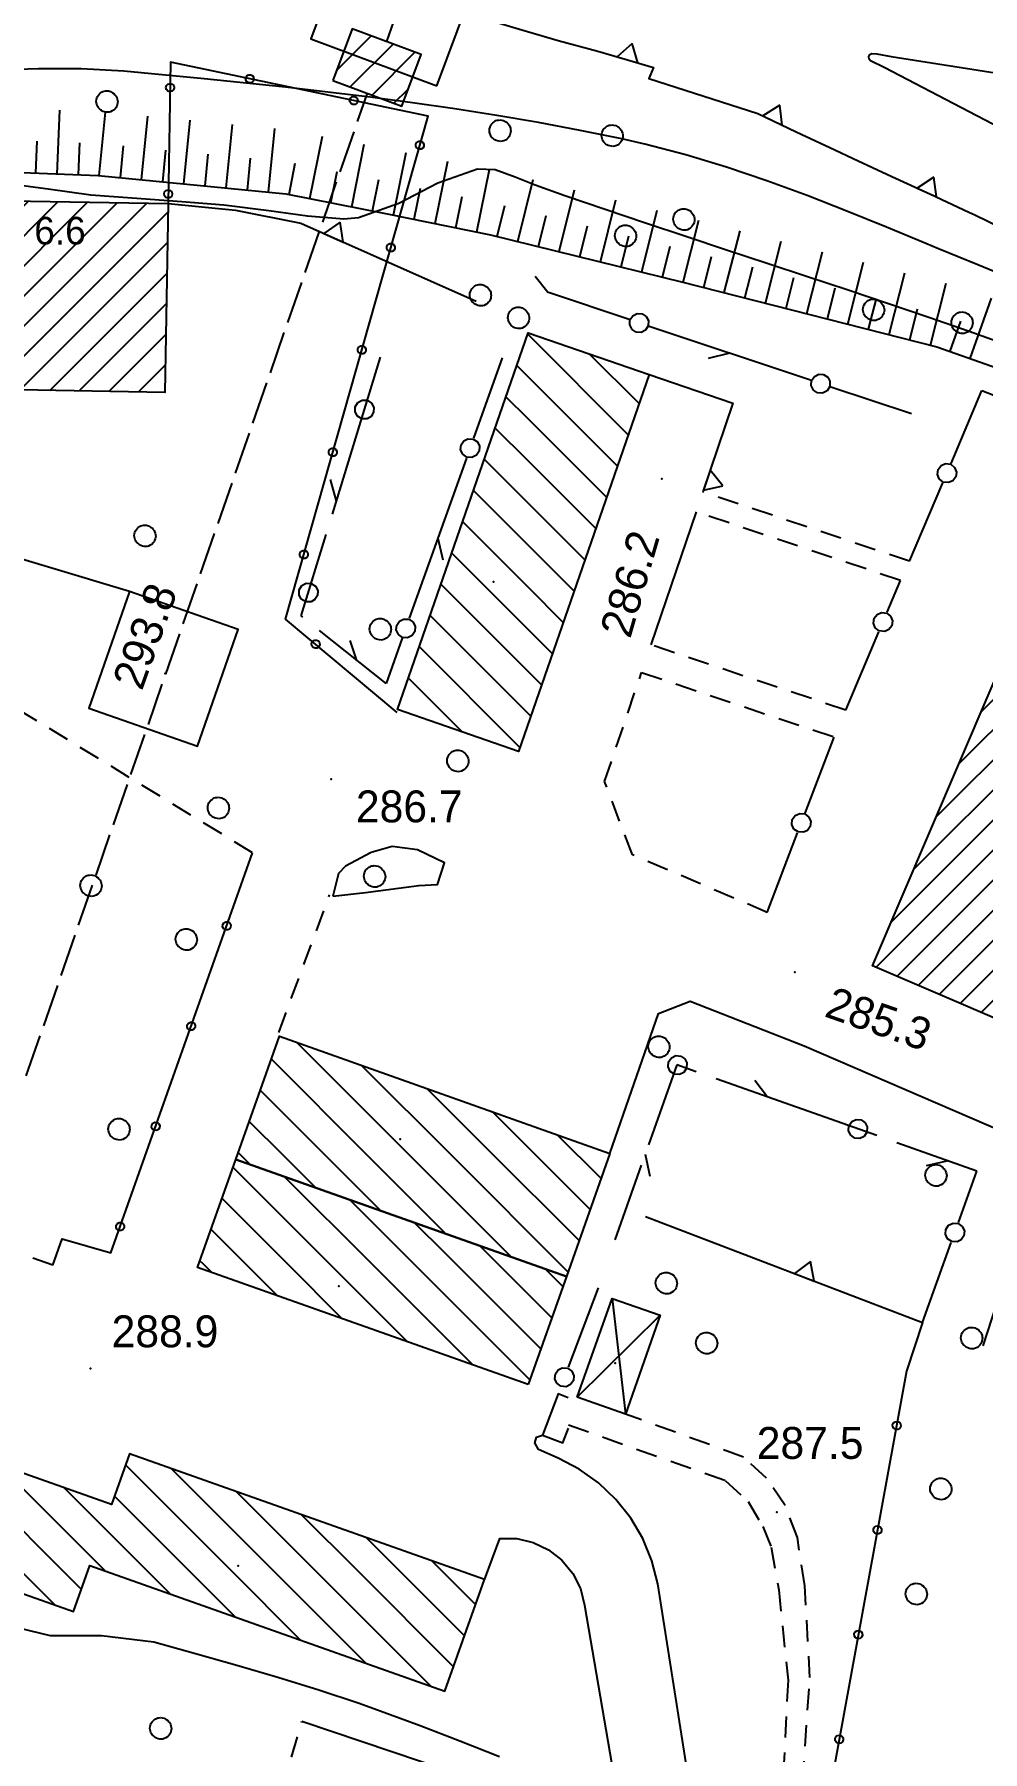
# Model space of a CAD drawing. Extents: x 1518652 to 1519378, y 5069750 to 5070202.
# Drawn here: x 1518800.2 to 1518844.8, y 5070038.8 to 5070119.6 of the extents above; entities that cross this region are included whole.
import ezdxf

# ---------------------------------------------------------------- set-up
doc = ezdxf.new("R2010")
doc.units = 0
doc.header["$MEASUREMENT"] = 0
for name, pattern in [('L02', [18, 4, -0.5, -0.5, 4, 4, -0.5, -0.5, 4]), ('L04', [0]), ('L05', [0]), ('L10', [1.7, 1, -0.7]), ('L11', [2.5, 2, -0.5])]:
    doc.linetypes.add(name, pattern=pattern)
for name, color, linetype in [('2310_SU', 2, 'Continuous'), ('2321_PEDmarciap', 1, 'L10'), ('2323_PEDspartit', 1, 'Continuous'), ('2611_PONTEFe', 2, 'Continuous'), ('2613_PONTElegno', 2, 'Continuous'), ('2641_MUROspec', 2, 'Continuous'), ('2731_TELEFstr', 2, 'Continuous'), ('2732_TELEFlin', 1, 'L11'), ('3007_TETTOIE', 2, 'Continuous'), ('3016_BOXmur', 2, 'Continuous'), ('3051_MURIdivis', 1, 'L05'), ('3054_CANCmuro', 1, 'L04'), ('3055_SIEPI', 1, 'L02'), ('3110_EDresiden', 3, 'Continuous'), ('5100_ALBERO', 1, 'Continuous'), ('5651_VIALETTI', 1, 'L10'), ('7010_CLDirett', 3, 'Continuous'), ('7012_CLInter', 6, 'Continuous'), ('7111_SCARciglio', 1, 'Continuous'), ('7113_SCARvest', 6, 'Continuous'), ('8321_PQTerra', 2, 'Continuous'), ('8322_Qmpiede', 2, 'Continuous'), ('8324_altezza', 1, 'Continuous'), ('SCM_Campiture', 1, 'Continuous'), ('SCM_Diagonali', 6, 'Continuous')]:
    doc.layers.add(name, color=color, linetype=linetype)
doc.styles.add('Style00', font='Leroy', dxfattribs={"height": 0.2})

# ---------------------------------------------------------------- blocks, each defined once
blk = doc.blocks.new('S37')
at = {"linetype": 'Continuous'}
for p, q in [((-0.99, -0.01), (-0.97, 0.17)), ((-0.97, 0.17), (-0.93, 0.33)), ((-0.93, 0.33), (-0.87, 0.47)), ((-0.87, 0.47), (-0.79, 0.6)), ((-0.79, 0.6), (-0.68, 0.71)), ((-0.68, 0.71), (-0.58, 0.8)), ((-0.58, 0.8), (-0.49, 0.87)), ((-0.49, 0.87), (-0.37, 0.93)), ((-0.37, 0.93), (-0.26, 0.97)), ((-0.26, 0.97), (-0.13, 0.99)), ((-0.13, 0.99), (-0.01, 1)), ((-0.01, 1), (0.15, 0.99)), ((0.15, 0.99), (0.35, 0.94)), ((0.35, 0.94), (0.55, 0.82)), ((0.55, 0.82), (0.68, 0.73)), ((0.68, 0.73), (0.77, 0.62)), ((0.77, 0.62), (0.87, 0.5)), ((0.87, 0.5), (0.93, 0.39)), ((0.93, 0.39), (0.99, 0.23)), ((0.99, 0.23), (1.01, 0.09)), ((1.01, 0.09), (1.03, -0.03)), ((-0.97, -0.15), (-0.99, -0.01)), ((-0.94, -0.26), (-0.97, -0.15)), ((-0.9, -0.4), (-0.94, -0.26)), ((-0.84, -0.51), (-0.9, -0.4)), ((-0.78, -0.61), (-0.84, -0.51)), ((-0.66, -0.71), (-0.78, -0.61)), ((-0.57, -0.8), (-0.66, -0.71)), ((-0.49, -0.87), (-0.57, -0.8)), ((-0.36, -0.93), (-0.49, -0.87)), ((-0.22, -0.98), (-0.36, -0.93)), ((-0.06, -1.01), (-0.22, -0.98)), ((0.07, -1.02), (-0.06, -1.01)), ((0.22, -1.01), (0.07, -1.02)), ((0.36, -0.97), (0.22, -1.01)), ((0.52, -0.89), (0.36, -0.97)), ((0.65, -0.81), (0.52, -0.89)), ((0.78, -0.68), (0.65, -0.81)), ((0.87, -0.56), (0.78, -0.68)), ((0.93, -0.45), (0.87, -0.56)), ((0.98, -0.3), (0.93, -0.45)), ((1.01, -0.17), (0.98, -0.3)), ((1.03, -0.03), (1.01, -0.17))]:
    blk.add_line(p, q, dxfattribs=at)
blk = doc.blocks.new('Q0200100')
at = {"linetype": 'Continuous'}
for p, q in [((0, 0.8), (-0.5, 0)), ((-0.5, 0), (0.5, 0)), ((0.5, 0), (0, 0.8))]:
    blk.add_line(p, q, dxfattribs=at)
blk = doc.blocks.new('Q0050013')
at = {"linetype": 'Continuous'}
for p, q in [((-0.194, -0.003), (-0.17, 0.098)), ((-0.17, 0.098), (-0.099, 0.169)), ((-0.099, 0.169), (-0.001, 0.195)), ((-0.001, 0.195), (0.096, 0.17)), ((0.096, 0.17), (0.169, 0.1)), ((0.169, 0.1), (0.197, -0.001)), ((-0.162, -0.108), (-0.194, -0.003)), ((-0.096, -0.171), (-0.162, -0.108)), ((0.001, -0.196), (-0.096, -0.171)), ((0.097, -0.17), (0.001, -0.196)), ((0.168, -0.1), (0.097, -0.17)), ((0.197, -0.001), (0.168, -0.1))]:
    blk.add_line(p, q, dxfattribs=at)
blk = doc.blocks.new('Q0050030')
at = {"linetype": 'Continuous'}
for p, q in [((-0.449, -0.006), (-0.393, 0.226)), ((-0.393, 0.226), (-0.228, 0.39)), ((-0.228, 0.39), (-0.003, 0.451)), ((-0.003, 0.451), (0.222, 0.392)), ((0.222, 0.392), (0.389, 0.23)), ((0.389, 0.23), (0.454, -0.001)), ((-0.375, -0.249), (-0.449, -0.006)), ((-0.221, -0.394), (-0.375, -0.249)), ((0.002, -0.452), (-0.221, -0.394)), ((0.224, -0.392), (0.002, -0.452)), ((0.387, -0.23), (0.224, -0.392)), ((0.454, -0.001), (0.387, -0.23))]:
    blk.add_line(p, q, dxfattribs=at)
blk = doc.blocks.new('Q0030200')
at = {"linetype": 'Continuous'}
blk.add_line((-0.004, -0.002), (0.89, 0.558), dxfattribs=at)
blk = doc.blocks.new('Q0040200')
at = {"linetype": 'Continuous'}
blk.add_line((0.002, 0.004), (0.828, -0.53), dxfattribs=at)
blk = doc.blocks.new('CAMP_96054946')
at = {"layer": 'SCM_Campiture', "linetype": 'Continuous'}
for p, q in [((1518846.836, 5070092.678), (1518848.779, 5070094.62)), ((1518844.719, 5070087.732), (1518850.759, 5070093.772)), ((1518845.778, 5070090.205), (1518849.769, 5070094.196)), ((1518842.602, 5070082.786), (1518852.74, 5070092.924)), ((1518843.66, 5070085.259), (1518851.75, 5070093.348)), ((1518840.484, 5070077.84), (1518854.72, 5070092.076)), ((1518841.543, 5070080.313), (1518853.73, 5070092.5)), ((1518839.768, 5070075.71), (1518855.711, 5070091.653)), ((1518840.758, 5070075.286), (1518856.701, 5070091.229)), ((1518841.749, 5070074.862), (1518856.45, 5070089.564)), ((1518842.739, 5070074.438), (1518855.392, 5070087.091)), ((1518843.729, 5070074.014), (1518854.333, 5070084.618)), ((1518844.719, 5070073.59), (1518853.274, 5070082.145)), ((1518845.71, 5070073.166), (1518852.216, 5070079.672)), ((1518846.7, 5070072.742), (1518851.157, 5070077.199)), ((1518847.69, 5070072.318), (1518850.098, 5070074.726)), ((1518848.68, 5070071.894), (1518849.039, 5070072.253))]:
    blk.add_line(p, q, dxfattribs=at)
blk = doc.blocks.new('CAMP_9874857A')
at = {"layer": 'SCM_Campiture', "linetype": 'Continuous'}
for p, q in [((1518823.428, 5070105.448), (1518823.391, 5070105.485)), ((1518828.12, 5070100.756), (1518823.428, 5070105.448)), ((1518823.428, 5070103.468), (1518822.882, 5070104.015)), ((1518828.629, 5070102.227), (1518826.305, 5070104.552)), ((1518827.611, 5070099.286), (1518823.428, 5070103.468)), ((1518823.428, 5070101.489), (1518822.373, 5070102.544)), ((1518823.428, 5070099.509), (1518821.864, 5070101.073)), ((1518827.102, 5070097.815), (1518823.428, 5070101.489)), ((1518823.428, 5070097.529), (1518821.354, 5070099.603)), ((1518826.592, 5070096.345), (1518823.428, 5070099.509)), ((1518823.428, 5070095.549), (1518820.845, 5070098.132)), ((1518826.083, 5070094.874), (1518823.428, 5070097.529)), ((1518823.428, 5070093.569), (1518820.336, 5070096.661)), ((1518823.428, 5070091.589), (1518819.826, 5070095.191)), ((1518825.574, 5070093.403), (1518823.428, 5070095.549)), ((1518821.506, 5070091.532), (1518819.317, 5070093.72)), ((1518825.064, 5070091.933), (1518823.428, 5070093.569)), ((1518819.526, 5070091.532), (1518818.808, 5070092.25)), ((1518823.537, 5070087.521), (1518819.526, 5070091.532)), ((1518824.046, 5070088.991), (1518821.506, 5070091.532)), ((1518824.555, 5070090.462), (1518823.428, 5070091.589)), ((1518823.027, 5070086.05), (1518818.299, 5070090.779)), ((1518820.323, 5070086.774), (1518817.789, 5070089.308)), ((1518817.294, 5070087.823), (1518817.28, 5070087.838))]:
    blk.add_line(p, q, dxfattribs=at)
blk = doc.blocks.new('CAMP_9B168D90')
at = {"layer": 'SCM_Campiture', "linetype": 'Continuous'}
for p, q in [((1518795.246, 5070104.241), (1518802.697, 5070111.692)), ((1518795.271, 5070105.68), (1518801.307, 5070111.717)), ((1518795.296, 5070107.12), (1518799.917, 5070111.741)), ((1518795.322, 5070108.559), (1518798.528, 5070111.765)), ((1518795.347, 5070109.999), (1518797.138, 5070111.79)), ((1518795.358, 5070102.939), (1518804.087, 5070111.668)), ((1518795.372, 5070111.438), (1518795.748, 5070111.814)), ((1518796.747, 5070102.914), (1518805.477, 5070111.644)), ((1518798.137, 5070102.89), (1518806.472, 5070111.225)), ((1518799.527, 5070102.866), (1518806.447, 5070109.785)), ((1518800.917, 5070102.841), (1518806.422, 5070108.346)), ((1518802.307, 5070102.817), (1518806.396, 5070106.906)), ((1518803.697, 5070102.792), (1518806.371, 5070105.467)), ((1518805.087, 5070102.768), (1518806.346, 5070104.027))]:
    blk.add_line(p, q, dxfattribs=at)
blk = doc.blocks.new('CAMP_36112CF0')
at = {"layer": 'SCM_Campiture', "linetype": 'Continuous'}
for p, q in [((1518814.41, 5070117.89), (1518816.033, 5070119.513)), ((1518815.047, 5070117.113), (1518817.063, 5070119.128)), ((1518816.076, 5070116.728), (1518818.092, 5070118.744)), ((1518817.106, 5070116.343), (1518817.776, 5070117.014))]:
    blk.add_line(p, q, dxfattribs=at)
blk = doc.blocks.new('CAMP_38F2CF80')
at = {"layer": 'SCM_Campiture', "linetype": 'Continuous'}
for p, q in [((1518817.86, 5070066.847), (1518812.516, 5070072.19)), ((1518815.88, 5070066.847), (1518811.339, 5070071.388)), ((1518819.84, 5070066.847), (1518815.583, 5070071.104)), ((1518821.591, 5070067.076), (1518818.65, 5070070.017)), ((1518813.9, 5070066.847), (1518810.821, 5070069.926)), ((1518811.92, 5070066.847), (1518810.303, 5070068.464)), ((1518826.325, 5070064.321), (1518821.716, 5070068.93)), ((1518826.843, 5070065.783), (1518824.783, 5070067.844)), ((1518809.94, 5070066.847), (1518809.785, 5070067.003)), ((1518810.342, 5070066.445), (1518809.94, 5070066.847)), ((1518813.409, 5070065.358), (1518811.92, 5070066.847)), ((1518816.475, 5070064.272), (1518813.9, 5070066.847)), ((1518819.542, 5070063.185), (1518815.88, 5070066.847)), ((1518822.609, 5070062.098), (1518817.86, 5070066.847)), ((1518825.289, 5070061.398), (1518819.84, 5070066.847)), ((1518825.807, 5070062.86), (1518821.591, 5070067.076))]:
    blk.add_line(p, q, dxfattribs=at)
blk = doc.blocks.new('CAMP_B4B3CE11')
at = {"layer": 'SCM_Campiture', "linetype": 'Continuous'}
for p, q in [((1518814.078, 5070061.763), (1518809.537, 5070066.304)), ((1518816.058, 5070061.763), (1518811.943, 5070065.878)), ((1518812.098, 5070061.763), (1518809.019, 5070064.842)), ((1518818.038, 5070061.763), (1518815.009, 5070064.791)), ((1518819.539, 5070062.241), (1518818.076, 5070063.704)), ((1518810.118, 5070061.763), (1518808.501, 5070063.38)), ((1518824.005, 5070057.775), (1518819.539, 5070062.241)), ((1518824.523, 5070059.237), (1518821.143, 5070062.618)), ((1518808.138, 5070061.763), (1518807.983, 5070061.918)), ((1518808.54, 5070061.361), (1518808.138, 5070061.763)), ((1518811.607, 5070060.274), (1518810.118, 5070061.763)), ((1518814.674, 5070059.187), (1518812.098, 5070061.763)), ((1518817.74, 5070058.1), (1518814.078, 5070061.763)), ((1518820.807, 5070057.014), (1518816.058, 5070061.763)), ((1518823.487, 5070056.313), (1518818.038, 5070061.763)), ((1518825.041, 5070060.699), (1518824.209, 5070061.531))]:
    blk.add_line(p, q, dxfattribs=at)
blk = doc.blocks.new('CAMP_E7E5B6A1')
at = {"layer": 'SCM_Campiture', "linetype": 'Continuous'}
for p, q in [((1518801.524, 5070047.345), (1518795.458, 5070053.411)), ((1518803.504, 5070047.345), (1518798.525, 5070052.324)), ((1518809.444, 5070047.345), (1518804.477, 5070052.312)), ((1518799.544, 5070047.345), (1518794.659, 5070052.23)), ((1518811.424, 5070047.345), (1518806.621, 5070052.147)), ((1518797.564, 5070047.345), (1518794.141, 5070050.769)), ((1518805.484, 5070047.345), (1518801.591, 5070051.238)), ((1518807.464, 5070047.345), (1518803.959, 5070050.85)), ((1518813.404, 5070047.345), (1518809.688, 5070051.06)), ((1518815.383, 5070047.345), (1518812.755, 5070049.974)), ((1518795.034, 5070047.896), (1518793.623, 5070049.307)), ((1518820.423, 5070044.285), (1518815.821, 5070048.887)), ((1518820.941, 5070045.747), (1518818.888, 5070047.8)), ((1518798.1, 5070046.809), (1518797.564, 5070047.345)), ((1518801.167, 5070045.722), (1518799.544, 5070047.345)), ((1518802.406, 5070046.463), (1518801.524, 5070047.345)), ((1518803.509, 5070047.34), (1518803.504, 5070047.345)), ((1518806.576, 5070046.253), (1518805.484, 5070047.345)), ((1518809.642, 5070045.167), (1518807.464, 5070047.345)), ((1518812.709, 5070044.08), (1518809.444, 5070047.345)), ((1518815.775, 5070042.993), (1518811.424, 5070047.345)), ((1518818.842, 5070041.906), (1518813.404, 5070047.345)), ((1518819.905, 5070042.823), (1518815.383, 5070047.345))]:
    blk.add_line(p, q, dxfattribs=at)

msp = doc.modelspace()

# ---------------------------------------------------------------- linework, layer by layer
at = {"layer": '2310_SU', "color": 18, "linetype": 'Continuous', "true_color": 0x000000}
for points in [[(1518827.262, 5070066.965, 287.085), (1518829.544, 5070073.535, 285.978), (1518831.034, 5070074.127, 285.78), (1518836.401, 5070072.023, 285.872), (1518847.367, 5070067.292, 285.9), (1518847.508, 5070066.254, 285.745), (1518844.8, 5070057.922, 285.414)], [(1518831.382, 5070034.871, 289.757), (1518829.508, 5070046.726, 288.996), (1518829.231, 5070047.812, 288.996), (1518828.804, 5070048.848, 288.996), (1518828.237, 5070049.815, 288.996), (1518827.541, 5070050.693, 288.996), (1518826.729, 5070051.465, 288.996), (1518825.818, 5070052.117, 288.996), (1518824.824, 5070052.635, 288.996), (1518823.907, 5070053.04, 288.996), (1518823.722, 5070053.354, 288.941), (1518823.805, 5070053.622, 288.897), (1518824.086, 5070053.714, 288.194)], [(1518821.358, 5070046.906, 288.946), (1518822.079, 5070048.857, 288.812), (1518822.878, 5070048.849, 288.812), (1518823.656, 5070048.669, 288.812), (1518824.377, 5070048.324, 288.812), (1518825.005, 5070047.831, 288.812), (1518825.512, 5070047.213, 288.812), (1518825.873, 5070046.5, 288.812), (1518826.07, 5070045.726, 288.812), (1518827.348, 5070038.233, 289.503), (1518827.359, 5070037.673, 289.503), (1518827.337, 5070037.081, 289.503), (1518827.302, 5070036.751, 289.503), (1518827.232, 5070036.426, 289.503), (1518827.128, 5070036.111, 289.503), (1518826.992, 5070035.808, 289.503), (1518826.824, 5070035.521, 289.503), (1518812.767, 5070040.248, 290.208)]]:
    msp.add_polyline3d(points, dxfattribs=at)
at = {"layer": '2321_PEDmarciap', "color": 18, "linetype": 'L10', "true_color": 0x000000}
for points in [[(1518810.455, 5070081.097, 287.057), (1518796.296, 5070089.758, 287.127), (1518793.256, 5070091.567, 287.144), (1518790.785, 5070092.85, 287.155), (1518787.945, 5070093.834, 287.111), (1518784.878, 5070093.983, 287.16), (1518782.692, 5070093.416, 287.205), (1518780.934, 5070092.322, 287.247)], [(1518811.688, 5070072.649, 286.775), (1518814.078, 5070079.118, 286.619)]]:
    msp.add_polyline3d(points, dxfattribs=at)
at = {"layer": '2323_PEDspartit', "color": 18, "linetype": 'Continuous', "true_color": 0x000000}
for points in [[(1518840.15, 5070118.026, 278.489), (1518839.51, 5070118.337, 278.51), (1518839.456, 5070118.419, 278.529), (1518839.44, 5070118.541, 278.553), (1518839.476, 5070118.639, 278.574), (1518839.58, 5070118.684, 278.575), (1518839.816, 5070118.667, 278.576), (1518840.489, 5070118.542, 278.581), (1518846.767, 5070117.552, 278.355), (1518847.134, 5070117.429, 278.362), (1518847.34, 5070117.291, 278.335), (1518847.563, 5070116.97, 278.292), (1518847.692, 5070116.551, 278.257), (1518847.901, 5070115.878, 278.2), (1518848.098, 5070115.119, 278.21), (1518848.267, 5070114.776, 278.214), (1518848.602, 5070114.175, 278.242), (1518848.957, 5070113.641, 278.278), (1518849.229, 5070113.291, 278.158), (1518840.15, 5070118.026, 278.489)], [(1518814.224, 5070079.066, 286.619), (1518815.764, 5070079.231, 286.507), (1518818.277, 5070079.568, 286.436), (1518819.15, 5070079.603, 286.457), (1518819.484, 5070080.629, 286.45), (1518818.217, 5070081.235, 286.492), (1518817.018, 5070081.398, 286.5), (1518816.036, 5070081.117, 286.612), (1518814.819, 5070080.471, 286.739), (1518814.49, 5070080.132, 286.887), (1518814.224, 5070079.066, 286.619)]]:
    msp.add_polyline3d(points, dxfattribs=at)
at = {"layer": '2611_PONTEFe', "color": 18, "linetype": 'Continuous', "true_color": 0x000000}
msp.add_polyline3d([(1518804.662, 5070093.382, 293.558), (1518802.751, 5070087.899, 293.664), (1518807.861, 5070086.119, 293.826), (1518809.772, 5070091.601, 293.706), (1518804.662, 5070093.382, 293.558)], dxfattribs=at)
at = {"layer": '2613_PONTElegno', "color": 18, "linetype": 'Continuous', "true_color": 0x000000}
msp.add_polyline3d([(1518819.114, 5070117.162, 294.136), (1518823.935, 5070130.062, 292.733), (1518818.02, 5070132.273, 292.676), (1518813.199, 5070119.373, 292.705), (1518819.114, 5070117.162, 294.136)], dxfattribs=at)
at = {"layer": '2641_MUROspec', "color": 18, "linetype": 'Continuous', "true_color": 0x000000}
for points in [[(1518820.402, 5070120.608, 279.758), (1518822.856, 5070119.876, 279.66), (1518824.824, 5070119.296, 279.561), (1518826.689, 5070118.789, 279.512), (1518827.828, 5070118.463, 279.225), (1518829.313, 5070118.028, 278.938), (1518829.084, 5070117.508, 278.687), (1518834.214, 5070115.86, 278.639), (1518836.022, 5070115.005, 278.616), (1518837.832, 5070114.153, 278.592), (1518838.7, 5070113.745, 278.581), (1518840.514, 5070112.903, 278.576), (1518842.331, 5070112.067, 278.572), (1518844.146, 5070111.226, 278.567), (1518844.426, 5070111.095, 278.567), (1518846.228, 5070110.227, 278.503)], [(1518806.479, 5070111.626, 286.027), (1518809.645, 5070111.322, 284.821), (1518812.72, 5070110.7, 284.821), (1518820.964, 5070107.036, 285.075)], [(1518829.099, 5070103.584, 285.258), (1518833.048, 5070102.244, 285.342), (1518831.63, 5070098.066, 285.465)], [(1518831.312, 5070097.127, 285.492), (1518829.188, 5070090.878, 285.673)], [(1518828.932, 5070063.994, 286.591), (1518841.962, 5070059.008, 286.662)]]:
    msp.add_polyline3d(points, dxfattribs=at)
at = {"layer": '2731_TELEFstr', "color": 18, "linetype": 'Continuous', "true_color": 0x000000}
msp.add_polyline3d([(1518814.233, 5070117.417, 280.372), (1518817.474, 5070116.205, 280.555), (1518818.382, 5070118.635, 280.048), (1518815.141, 5070119.847, 280.033)], close=True, dxfattribs=at)
at = {"layer": '2732_TELEFlin', "color": 18, "linetype": 'L11', "true_color": 0x000000}
for points in [[(1518816.762, 5070119.241, 304.001), (1518828.549, 5070152.927, 304.001)], [(1518783.419, 5070023.37, 304.297), (1518815.854, 5070116.811, 304.001)]]:
    msp.add_polyline3d(points, dxfattribs=at)
at = {"layer": '3007_TETTOIE', "color": 18, "linetype": 'Continuous', "true_color": 0x000000}
msp.add_polyline3d([(1518825.728, 5070055.502, 287.945), (1518827.359, 5070060.146, 287.945), (1518829.621, 5070059.351, 287.945), (1518827.99, 5070054.707, 287.945)], close=True, dxfattribs=at)
at = {"layer": '3016_BOXmur', "color": 18, "linetype": 'Continuous', "true_color": 0x000000}
for points in [[(1518817.277, 5070087.829, 286.168), (1518823.415, 5070105.553, 286.168), (1518829.099, 5070103.584, 286.168), (1518822.962, 5070085.861, 286.168)], [(1518825.211, 5070061.176, 287.085), (1518809.671, 5070066.683, 287.085), (1518811.723, 5070072.472, 287.085), (1518827.262, 5070066.965, 287.085)], [(1518823.409, 5070056.092, 289.108), (1518807.87, 5070061.598, 289.108), (1518809.671, 5070066.683, 289.108), (1518825.211, 5070061.176, 289.108)], [(1518821.359, 5070046.925, 289.186), (1518804.664, 5070052.841, 289.186), (1518803.817, 5070050.449, 289.186), (1518795.12, 5070053.531, 289.186), (1518793.336, 5070048.497, 289.186), (1518802.035, 5070045.415, 289.186), (1518802.806, 5070047.589, 289.186), (1518819.498, 5070041.674, 289.186)]]:
    msp.add_polyline3d(points, close=True, dxfattribs=at)
at = {"layer": '3051_MURIdivis', "color": 18, "linetype": 'L05', "true_color": 0x000000}
msp.add_polyline3d([(1518825.291, 5070055.472, 287.825), (1518824.82, 5070055.65, 288.015), (1518824.086, 5070053.714, 288.194), (1518825.043, 5070053.351, 288.255), (1518825.308, 5070054.05, 288.1)], dxfattribs=at)
at = {"layer": '3054_CANCmuro', "color": 18, "linetype": 'L04', "true_color": 0x000000}
for points in [[(1518817.261, 5070087.7, 286.429), (1518812.009, 5070092.09, 286.471), (1518818.712, 5070115.743, 284.665), (1518806.596, 5070118.271, 283.199), (1518806.479, 5070111.626, 286.027)], [(1518804.662, 5070093.382, 286.558), (1518797.183, 5070095.633, 286.556), (1518796.991, 5070095.774, 286.608), (1518796.874, 5070096.009, 286.665), (1518796.823, 5070096.314, 286.732), (1518796.857, 5070096.635, 286.803), (1518797.269, 5070097.718, 286.556), (1518788.466, 5070101.63, 286.119)], [(1518801.069, 5070061.712, 288.68), (1518801.503, 5070062.949, 288.664), (1518803.79, 5070062.288, 288.502), (1518810.455, 5070081.097, 287.057)], [(1518841.962, 5070059.008, 286.401), (1518841.213, 5070056.725, 287.106), (1518837.694, 5070037.504, 288.1), (1518837.15, 5070029.49, 289.44)]]:
    msp.add_polyline3d(points, dxfattribs=at)
at = {"layer": '3055_SIEPI', "color": 18, "linetype": 'L02', "true_color": 0x000000}
for points in [[(1518841.438, 5070101.733, 285.202), (1518823.659, 5070107.674, 284.955)], [(1518822.196, 5070104.37, 285.371), (1518816.734, 5070089.062, 286.309), (1518812.744, 5070092.241, 286.196), (1518816.469, 5070104.402, 285.724)], [(1518841.351, 5070094.806, 284.969), (1518844.752, 5070102.832, 284.913), (1518856.704, 5070098.223, 285.209), (1518859.53, 5070096.317, 285.167), (1518861.325, 5070093.444, 285.061), (1518862.077, 5070090.88, 285.146), (1518862.889, 5070085.446, 285.266)], [(1518838.349, 5070087.806, 285.117), (1518840.922, 5070093.905, 284.936)], [(1518834.652, 5070078.298, 285.315), (1518837.808, 5070086.543, 285.376)], [(1518841.962, 5070059.008, 286.401), (1518844.518, 5070066.128, 286.264), (1518830.405, 5070071.129, 286.586), (1518827.49, 5070062.904, 287.134)], [(1518826.713, 5070060.644, 287.564), (1518825.103, 5070056.397, 287.811)]]:
    msp.add_polyline3d(points, dxfattribs=at)
at = {"layer": '3110_EDresiden', "color": 18, "linetype": 'Continuous', "true_color": 0x000000}
for points in [[(1518795.379, 5070111.821, 286.027), (1518806.479, 5070111.626, 286.027), (1518806.323, 5070102.746, 286.027), (1518795.223, 5070102.941, 286.027)], [(1518857.092, 5070091.061, 285.357), (1518848.854, 5070071.82, 285.357), (1518839.603, 5070075.781, 285.357), (1518847.84, 5070095.022, 285.357)]]:
    msp.add_polyline3d(points, close=True, dxfattribs=at)
at = {"layer": '5651_VIALETTI', "color": 18, "linetype": 'L10', "true_color": 0x000000}
for points in [[(1518841.351, 5070094.806, 285.401), (1518831.63, 5070098.066, 285.545)], [(1518840.922, 5070093.905, 285.118), (1518831.312, 5070097.127, 285.481)], [(1518838.349, 5070087.806, 285.158), (1518829.188, 5070090.878, 285.673)], [(1518834.652, 5070078.298, 284.751), (1518828.324, 5070081.004, 285.646), (1518827.009, 5070084.448, 285.949), (1518828.751, 5070089.58, 285.759), (1518837.808, 5070086.543, 285.075)], [(1518801.069, 5070061.712, 288.685), (1518795.33, 5070063.641, 288.439), (1518798.651, 5070073.521, 288.333), (1518795.879, 5070075.049, 288.417)], [(1518836.329, 5070037.389, 287.832), (1518836.663, 5070042.321, 287.712), (1518836.425, 5070046.627, 287.685), (1518836.075, 5070048.895, 287.67), (1518835.496, 5070050.403, 287.699), (1518834.627, 5070051.693, 287.728), (1518833.543, 5070052.687, 287.755), (1518827.99, 5070054.707, 287.945)], [(1518825.311, 5070054.198, 287.959), (1518832.675, 5070051.589, 287.691), (1518833.759, 5070050.592, 287.67), (1518834.448, 5070049.427, 287.65), (1518834.84, 5070048.45, 287.635), (1518835.197, 5070046.438, 287.635), (1518835.638, 5070042.19, 287.635), (1518835.401, 5070037.57, 287.987)], [(1518786.867, 5070006.762, 296.858), (1518789.186, 5070000.262, 296.794), (1518799.95, 5070005.133, 293.36), (1518803.049, 5070006.83, 293.403), (1518804.557, 5070012.033, 292.655), (1518806.911, 5070020.239, 290.956), (1518808.646, 5070025.938, 290.864), (1518801.268, 5070028.718, 291.104), (1518800.845, 5070027.61, 291.309), (1518798.196, 5070028.579, 291.287), (1518799.31, 5070031.618, 291.097), (1518801.613, 5070030.749, 290.921), (1518801.325, 5070029.535, 290.751), (1518809.009, 5070027.129, 290.808), (1518812.767, 5070040.248, 290.173)]]:
    msp.add_polyline3d(points, dxfattribs=at)
at = {"layer": '7010_CLDirett', "color": 18, "linetype": 'Continuous', "true_color": 0x000000}
msp.add_polyline3d([(1518796.451, 5070045.374, 290), (1518800.937, 5070044.287, 290), (1518803.352, 5070044.287, 290), (1518805.818, 5070043.99, 290), (1518807.765, 5070043.45, 290), (1518809.709, 5070042.9, 290), (1518811.646, 5070042.333, 290), (1518813.569, 5070041.737, 290), (1518815.473, 5070041.106, 290), (1518816.457, 5070040.759, 290), (1518818.333, 5070040.067, 290), (1518820.204, 5070039.347, 290), (1518822.067, 5070038.599, 290)], dxfattribs=at)
at = {"layer": '7012_CLInter', "color": 18, "linetype": 'Continuous', "true_color": 0x000000}
for points in [[(1518846.426, 5070107.982, 282), (1518844.564, 5070108.741, 282), (1518842.711, 5070109.504, 282), (1518842.111, 5070109.754, 282), (1518840.262, 5070110.521, 282), (1518838.401, 5070111.274, 282), (1518836.529, 5070112.002, 282), (1518834.643, 5070112.693, 282), (1518832.743, 5070113.334, 282), (1518830.829, 5070113.915, 282), (1518828.9, 5070114.422, 282), (1518827.82, 5070114.668, 282), (1518825.869, 5070115.069, 282), (1518823.907, 5070115.436, 282), (1518821.938, 5070115.773, 282), (1518819.961, 5070116.082, 282), (1518817.978, 5070116.366, 282), (1518815.991, 5070116.628, 282), (1518814, 5070116.871, 282), (1518812.007, 5070117.097, 282), (1518810.013, 5070117.308, 282), (1518808.019, 5070117.508, 282), (1518806.027, 5070117.7, 282), (1518804.396, 5070117.852, 282), (1518802.401, 5070117.961, 282), (1518800.394, 5070117.955, 282), (1518798.383, 5070117.893, 282)], [(1518846.042, 5070104.939, 284), (1518844.155, 5070105.607, 284), (1518842.262, 5070106.263, 284), (1518840.364, 5070106.909, 284), (1518838.461, 5070107.547, 284), (1518836.556, 5070108.18, 284), (1518834.649, 5070108.81, 284), (1518832.743, 5070109.44, 284), (1518830.837, 5070110.071, 284), (1518828.934, 5070110.706, 284), (1518827.035, 5070111.347, 284), (1518825.14, 5070111.997, 284), (1518823.741, 5070112.486, 284), (1518822.811, 5070112.871, 284), (1518821.87, 5070113.207, 284), (1518821.034, 5070113.25, 284), (1518819.173, 5070112.585, 284), (1518817.327, 5070111.633, 284), (1518815.442, 5070110.958, 284), (1518814.752, 5070110.891, 284), (1518813.046, 5070111.039, 284), (1518811.22, 5070111.29, 284), (1518809.097, 5070111.545, 284), (1518807.136, 5070111.703, 284), (1518804.787, 5070111.883, 284), (1518802.842, 5070112.027, 284), (1518800.843, 5070112.31, 284), (1518798.844, 5070112.573, 284)]]:
    msp.add_polyline3d(points, dxfattribs=at)
at = {"layer": '7111_SCARciglio', "color": 18, "linetype": 'Continuous', "true_color": 0x000000}
msp.add_polyline3d([(1518740.922, 5070102.798, 284.673), (1518744.339, 5070107.375, 284.814), (1518747.756, 5070110.386, 284.915), (1518751.181, 5070112.501, 285.005), (1518755.029, 5070113.908, 285.073), (1518757.742, 5070114.392, 285.119), (1518761.06, 5070114.603, 285.174), (1518803.198, 5070112.95, 284.857), (1518812.013, 5070112.087, 284.763), (1518816.79, 5070111.143, 284.711), (1518821.645, 5070110.161, 284.659), (1518830.693, 5070107.934, 284.885), (1518842.641, 5070104.897, 284.983), (1518852.13, 5070101.55, 284.772), (1518858.74, 5070098.294, 284.652), (1518863.854, 5070094.985, 284.448), (1518870.746, 5070088.153, 284.448), (1518876.45, 5070080.521, 283.841), (1518880.371, 5070073.072, 283.538), (1518882.048, 5070068.09, 283.044), (1518882.381, 5070064.392, 283.157), (1518881.936, 5070059.395, 283.03)], dxfattribs=at)
at = {"layer": '7113_SCARvest', "color": 18, "linetype": 'Continuous', "true_color": 0x000000}
for points in [[(1518801.268, 5070113.026, 0), (1518801.386, 5070116.023, 0)], [(1518803.249, 5070112.945, 0), (1518803.541, 5070115.93, 0)], [(1518805.239, 5070112.75, 0), (1518805.532, 5070115.736, 0)], [(1518807.23, 5070112.555, 0), (1518807.522, 5070115.541, 0)], [(1518809.22, 5070112.36, 0), (1518809.513, 5070115.346, 0)], [(1518800.269, 5070113.065, 0), (1518800.328, 5070114.564, 0)], [(1518802.267, 5070112.986, 0), (1518802.326, 5070114.485, 0)], [(1518811.211, 5070112.165, 0), (1518811.503, 5070115.151, 0)], [(1518813.156, 5070111.861, 0), (1518813.737, 5070114.804, 0)], [(1518804.244, 5070112.847, 0), (1518804.39, 5070114.34, 0)], [(1518806.235, 5070112.652, 0), (1518806.381, 5070114.145, 0)], [(1518808.225, 5070112.458, 0), (1518808.371, 5070113.951, 0)], [(1518810.215, 5070112.263, 0), (1518810.362, 5070113.756, 0)], [(1518815.118, 5070111.473, 0), (1518815.699, 5070114.416, 0)], [(1518817.078, 5070111.084, 0), (1518817.673, 5070114.025, 0)], [(1518819.038, 5070110.688, 0), (1518819.633, 5070113.628, 0)], [(1518812.174, 5070112.055, 0), (1518812.465, 5070113.526, 0)], [(1518814.137, 5070111.667, 0), (1518814.427, 5070113.139, 0)], [(1518820.999, 5070110.291, 0), (1518821.593, 5070113.232, 0)], [(1518816.099, 5070111.279, 0), (1518816.39, 5070112.751, 0)], [(1518818.058, 5070110.886, 0), (1518818.356, 5070112.356, 0)], [(1518822.935, 5070109.843, 0), (1518823.651, 5070112.756, 0)], [(1518824.877, 5070109.366, 0), (1518825.593, 5070112.279, 0)], [(1518820.019, 5070110.49, 0), (1518820.316, 5070111.96, 0)], [(1518821.964, 5070110.082, 0), (1518822.322, 5070111.539, 0)], [(1518826.819, 5070108.888, 0), (1518827.536, 5070111.801, 0)], [(1518828.761, 5070108.41, 0), (1518829.478, 5070111.323, 0)], [(1518823.906, 5070109.604, 0), (1518824.264, 5070111.061, 0)], [(1518825.848, 5070109.127, 0), (1518826.206, 5070110.583, 0)], [(1518830.701, 5070107.932, 0), (1518831.44, 5070110.84, 0)], [(1518827.79, 5070108.649, 0), (1518828.148, 5070110.105, 0)], [(1518829.732, 5070108.171, 0), (1518830.09, 5070109.627, 0)], [(1518832.639, 5070107.44, 0), (1518833.378, 5070110.347, 0)], [(1518834.577, 5070106.947, 0), (1518835.316, 5070109.855, 0)], [(1518831.67, 5070107.686, 0), (1518832.039, 5070109.14, 0)], [(1518836.516, 5070106.454, 0), (1518837.255, 5070109.362, 0)], [(1518838.454, 5070105.962, 0), (1518839.193, 5070108.869, 0)], [(1518833.608, 5070107.193, 0), (1518833.978, 5070108.647, 0)], [(1518835.547, 5070106.701, 0), (1518835.916, 5070108.154, 0)], [(1518840.393, 5070105.469, 0), (1518841.131, 5070108.376, 0)], [(1518837.485, 5070106.208, 0), (1518837.854, 5070107.662, 0)], [(1518839.423, 5070105.715, 0), (1518839.793, 5070107.169, 0)], [(1518842.331, 5070104.976, 0), (1518843.07, 5070107.884, 0)], [(1518844.2, 5070104.347, 0), (1518845.198, 5070107.177, 0)], [(1518841.362, 5070105.223, 0), (1518841.731, 5070106.676, 0)], [(1518843.257, 5070104.68, 0), (1518843.756, 5070106.095, 0)]]:
    msp.add_polyline3d(points, dxfattribs=at)
at = {"layer": '8321_PQTerra', "color": 18, "linetype": 'Continuous', "true_color": 0x000000}
for p in [(1518829.699, 5070098.689, 286.182), (1518806.35, 5070089.525, 293.805), (1518814.154, 5070084.568, 286.669), (1518835.953, 5070075.489, 285.251), (1518802.827, 5070056.847, 288.897), (1518835.11, 5070050.098, 287.48)]:
    msp.add_point(p, dxfattribs=at)
at = {"layer": '8322_Qmpiede', "linetype": 'Continuous'}
for p in [(1518821.788, 5070093.846, 286.168), (1518817.397, 5070067.626, 287.085), (1518814.51, 5070060.726, 289.108), (1518827.5, 5070057.103, 287.945), (1518809.782, 5070047.574, 289.186)]:
    msp.add_point(p, dxfattribs=at)
at = {"layer": 'SCM_Diagonali', "color": 18, "linetype": 'Continuous', "true_color": 0x000000}
for points in [[(1518827.359, 5070060.146, 0), (1518827.99, 5070054.707, 0)], [(1518825.728, 5070055.502, 0), (1518829.621, 5070059.351, 0)]]:
    msp.add_polyline3d(points, dxfattribs=at)

# ---------------------------------------------------------------- block references
at = {"layer": '2641_MUROspec', "color": 18, "linetype": 'Continuous', "true_color": 0x000000}
for p, xscale, yscale, zscale, rotation in [((1518828.087, 5070118.387, 279.175), 0.9999999999253859, 0.9999999999253859, 0.9999999999253859, 343.6679428994082), ((1518834.908, 5070115.532, 278.63), 0.9999999999060235, 0.9999999999060235, 0.9999999999060235, 334.6854389445293), ((1518842.157, 5070112.148, 278.572), 1.000000000118956, 1.000000000118956, 1.000000000118956, 335.3082947547812), ((1518814.257, 5070110.017, 284.868), 1.000000000095144, 1.000000000095144, 1.000000000095144, 336.035901356261), ((1518831.817, 5070098.617, 285.449), 1.000000000059303, 1.000000000059303, 1.000000000059303, 251.2542044704591), ((1518836.404, 5070061.135, 286.632), 0.9999999998853247, 0.9999999998853247, 0.9999999998853247, 339.058521508726)]:
    msp.add_blockref('Q0200100', p, dxfattribs=dict(at, xscale=xscale, yscale=yscale, zscale=zscale, rotation=rotation))
at = {"layer": '3054_CANCmuro', "color": 18, "linetype": 'Continuous', "true_color": 0x000000}
for p, xscale, yscale, zscale, rotation in [((1518810.322, 5070117.494, 283.65), 0.9999999998738733, 0.9999999998738733, 0.9999999998738733, 168.2116222033368), ((1518806.575, 5070117.078, 283.707), 1.000000000458542, 1.000000000458542, 1.000000000458542, 268.9956725588781), ((1518815.216, 5070116.472, 284.242), 0.9999999998738733, 0.9999999998738733, 0.9999999998738733, 168.2116222033368), ((1518818.322, 5070114.368, 284.77), 0.9999999996162785, 0.9999999996162785, 0.9999999996162785, 74.17942578178196), ((1518806.487, 5070112.079, 285.834), 1.000000000458542, 1.000000000458542, 1.000000000458542, 268.9956725588781), ((1518816.959, 5070109.557, 285.137), 0.9999999996162785, 0.9999999996162785, 0.9999999996162785, 74.17942578178196), ((1518815.596, 5070104.747, 285.505), 0.9999999996162785, 0.9999999996162785, 0.9999999996162785, 74.17942578178196), ((1518814.233, 5070099.936, 285.872), 0.9999999996162785, 0.9999999996162785, 0.9999999996162785, 74.17942578178196), ((1518812.869, 5070095.125, 286.239), 0.9999999996162785, 0.9999999996162785, 0.9999999996162785, 74.17942578178196), ((1518813.425, 5070090.907, 286.46), 0.9999999999812186, 0.9999999999812186, 0.9999999999812186, 140.1111581785686), ((1518809.237, 5070077.66, 287.321), 0.9999999997805401, 0.9999999997805401, 0.9999999997805401, 70.48742154664234), ((1518807.567, 5070072.947, 287.683), 0.9999999997805401, 0.9999999997805401, 0.9999999997805401, 70.48742154664234), ((1518805.897, 5070068.234, 288.045), 0.9999999997805401, 0.9999999997805401, 0.9999999997805401, 70.48742154664234), ((1518804.227, 5070063.522, 288.407), 0.9999999997805401, 0.9999999997805401, 0.9999999997805401, 70.48742154664234), ((1518840.746, 5070054.17, 287.238), 0.9999999998183543, 0.9999999998183543, 0.9999999998183543, 259.6234791709526), ((1518839.845, 5070049.252, 287.492), 0.9999999998183543, 0.9999999998183543, 0.9999999998183543, 259.6234791709526), ((1518838.944, 5070044.334, 287.747), 0.9999999998183543, 0.9999999998183543, 0.9999999998183543, 259.6234791709526), ((1518838.044, 5070039.415, 288.001), 0.9999999998183543, 0.9999999998183543, 0.9999999998183543, 259.6234791709526)]:
    msp.add_blockref('Q0050013', p, dxfattribs=dict(at, xscale=xscale, yscale=yscale, zscale=zscale, rotation=rotation))
at = {"layer": '3055_SIEPI', "color": 18, "linetype": 'Continuous', "true_color": 0x000000}
for name, p, xscale, yscale, zscale, rotation in [('Q0040200', (1518824.366, 5070107.438, 284.965), 0.9999999998886862, 0.9999999998886862, 0.9999999998886862, 161.5219452364887), ('Q0050030', (1518828.634, 5070106.012, 285.024), 0.9999999998886862, 0.9999999998886862, 0.9999999998886862, 161.5219452364887), ('Q0030200', (1518832.902, 5070104.586, 285.084), 0.9999999998886862, 0.9999999998886862, 0.9999999998886862, 161.5219452364887), ('Q0050030', (1518837.17, 5070103.16, 285.143), 0.9999999998886862, 0.9999999998886862, 0.9999999998886862, 161.5219452364887), ('Q0050030', (1518815.715, 5070101.941, 285.819), 0.999999999764144, 0.999999999764144, 0.999999999764144, 72.96613204461053), ('Q0050030', (1518820.684, 5070100.131, 285.631), 0.999999999895092, 0.999999999895092, 0.999999999895092, 250.3630382419034), ('Q0050030', (1518843.107, 5070098.95, 284.94), 0.9999999997033281, 0.9999999997033281, 0.9999999997033281, 67.03581913312173), ('Q0030200', (1518814.397, 5070097.638, 285.987), 0.999999999764144, 0.999999999764144, 0.999999999764144, 72.96613204461053), ('Q0030200', (1518819.171, 5070095.893, 285.891), 0.999999999895092, 0.999999999895092, 0.999999999895092, 250.3630382419034), ('Q0050030', (1518813.079, 5070093.335, 286.154), 0.999999999764144, 0.999999999764144, 0.999999999764144, 72.96613204461053), ('Q0050030', (1518817.659, 5070091.655, 286.15), 0.999999999895092, 0.999999999895092, 0.999999999895092, 250.3630382419034), ('Q0050030', (1518840.098, 5070091.952, 284.994), 0.9999999996113947, 0.9999999996113947, 0.9999999996113947, 67.12293552976998), ('Q0040200', (1518815.368, 5070090.15, 286.27), 0.9999999997781461, 0.9999999997781461, 0.9999999997781461, 141.4512113867759), ('Q0050030', (1518836.261, 5070082.501, 285.346), 1.000000000412913, 1.000000000412913, 1.000000000412913, 69.05176954413056), ('Q0050030', (1518830.441, 5070071.116, 286.585), 0.9999999998505829, 0.9999999998505829, 0.9999999998505829, 160.4871838191345), ('Q0040200', (1518834.682, 5070069.613, 286.489), 0.9999999998505829, 0.9999999998505829, 0.9999999998505829, 160.4871838191345), ('Q0050030', (1518838.924, 5070068.11, 286.392), 0.9999999998505829, 0.9999999998505829, 0.9999999998505829, 160.4871838191345), ('Q0030200', (1518828.915, 5070066.924, 286.866), 1.000000000078939, 1.000000000078939, 1.000000000078939, 250.4873414605798), ('Q0030200', (1518843.165, 5070066.607, 286.295), 0.9999999998505829, 0.9999999998505829, 0.9999999998505829, 160.4871838191345), ('Q0050030', (1518843.483, 5070063.243, 286.32), 1.000000000267591, 1.000000000267591, 1.000000000267591, 70.25579796080778), ('Q0050030', (1518825.118, 5070056.436, 287.809), 1.000000000119197, 1.000000000119197, 1.000000000119197, 249.2424297227997)]:
    msp.add_blockref(name, p, dxfattribs=dict(at, xscale=xscale, yscale=yscale, zscale=zscale, rotation=rotation))
at = {"layer": '5100_ALBERO', "color": 18, "linetype": 'Continuous', "true_color": 0x000000, "xscale": 0.5, "yscale": 0.5, "zscale": 0.5}
for p in [(1518803.6, 5070116.428, 282.078), (1518822.087, 5070115.061, 281.937), (1518827.359, 5070114.824, 282.48), (1518830.729, 5070110.884, 283.644), (1518827.987, 5070110.113, 283.432), (1518821.163, 5070107.324, 285.301), (1518822.954, 5070106.255, 285.273), (1518839.652, 5070106.637, 284.13), (1518843.813, 5070106.03, 284.321), (1518805.386, 5070096.008, 286.154), (1518816.456, 5070091.614, 286.048), (1518820.098, 5070085.423, 286.464), (1518808.84, 5070083.211, 287.614), (1518802.848, 5070079.559, 287.755), (1518816.184, 5070079.995, 286.69), (1518807.33, 5070077.028, 287.712), (1518829.555, 5070071.982, 285.957), (1518804.167, 5070068.102, 287.769), (1518842.584, 5070065.934, 286.288), (1518829.904, 5070060.867, 287.254), (1518844.265, 5070058.284, 286.196), (1518831.8, 5070058.048, 287.494), (1518842.813, 5070051.19, 286.14), (1518841.661, 5070046.25, 286.309), (1518806.124, 5070039.931, 290.378)]:
    msp.add_blockref('S37', p, dxfattribs=at)
at = {"layer": 'SCM_Campiture', "linetype": 'Continuous'}
for name in ['CAMP_36112CF0', 'CAMP_9B168D90', 'CAMP_9874857A', 'CAMP_96054946', 'CAMP_38F2CF80', 'CAMP_B4B3CE11', 'CAMP_E7E5B6A1']:
    msp.add_blockref(name, (0, 0), dxfattribs=at)

# ---------------------------------------------------------------- texts
at = {"layer": '8321_PQTerra', "color": 18, "linetype": 'Continuous', "true_color": 0x000000, "style": 'Style00'}
for s, rotation, p in [('286.2', 73.78944, (1518828.214, 5070091.129)), ('293.8', 70.37364, (1518805.252, 5070088.679)), ('285.3', 340.70994, (1518837.288, 5070073.421))]:
    msp.add_text(s, height=1.5, rotation=rotation, dxfattribs=at).set_placement(p)
for s, p in [('286.7', (1518815.315, 5070082.529)), ('288.9', (1518803.827, 5070057.847)), ('287.5', (1518834.166, 5070052.599))]:
    msp.add_text(s, height=1.5, dxfattribs=at).set_placement(p)
at = {"layer": '8324_altezza', "color": 18, "linetype": 'Continuous', "true_color": 0x000000, "style": 'Style00'}
msp.add_text('6.6', height=1.3, dxfattribs=at).set_placement((1518800.191, 5070109.702))

doc.saveas('drawing.dxf')
